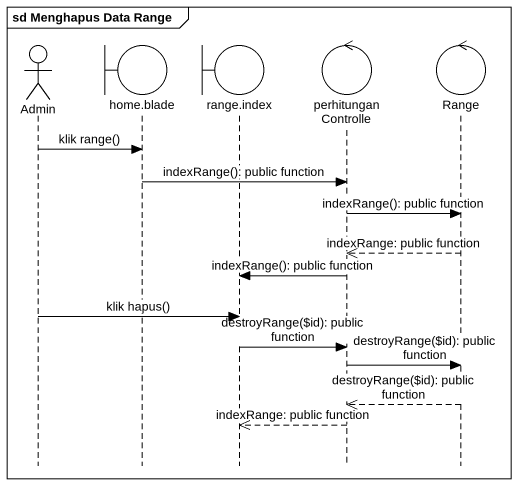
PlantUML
@startuml
mainframe sd Menghapus Data Range
hide footbox
actor Admin
boundary "home.blade" as home_blade
boundary "range.index" as range_index
control perhitunganControlle
control Range

Admin -> home_blade : klik range()
home_blade -> perhitunganControlle : indexRange(): public function
perhitunganControlle -> Range : indexRange(): public function
Range -->> perhitunganControlle : indexRange: public function
perhitunganControlle -> range_index : indexRange(): public function
Admin -> range_index : klik hapus()
range_index -> perhitunganControlle : destroyRange(~$id): public function
perhitunganControlle -> Range : destroyRange(~$id): public function
Range -->> perhitunganControlle : destroyRange(~$id): public function
perhitunganControlle -->> range_index : indexRange: public function
@enduml
